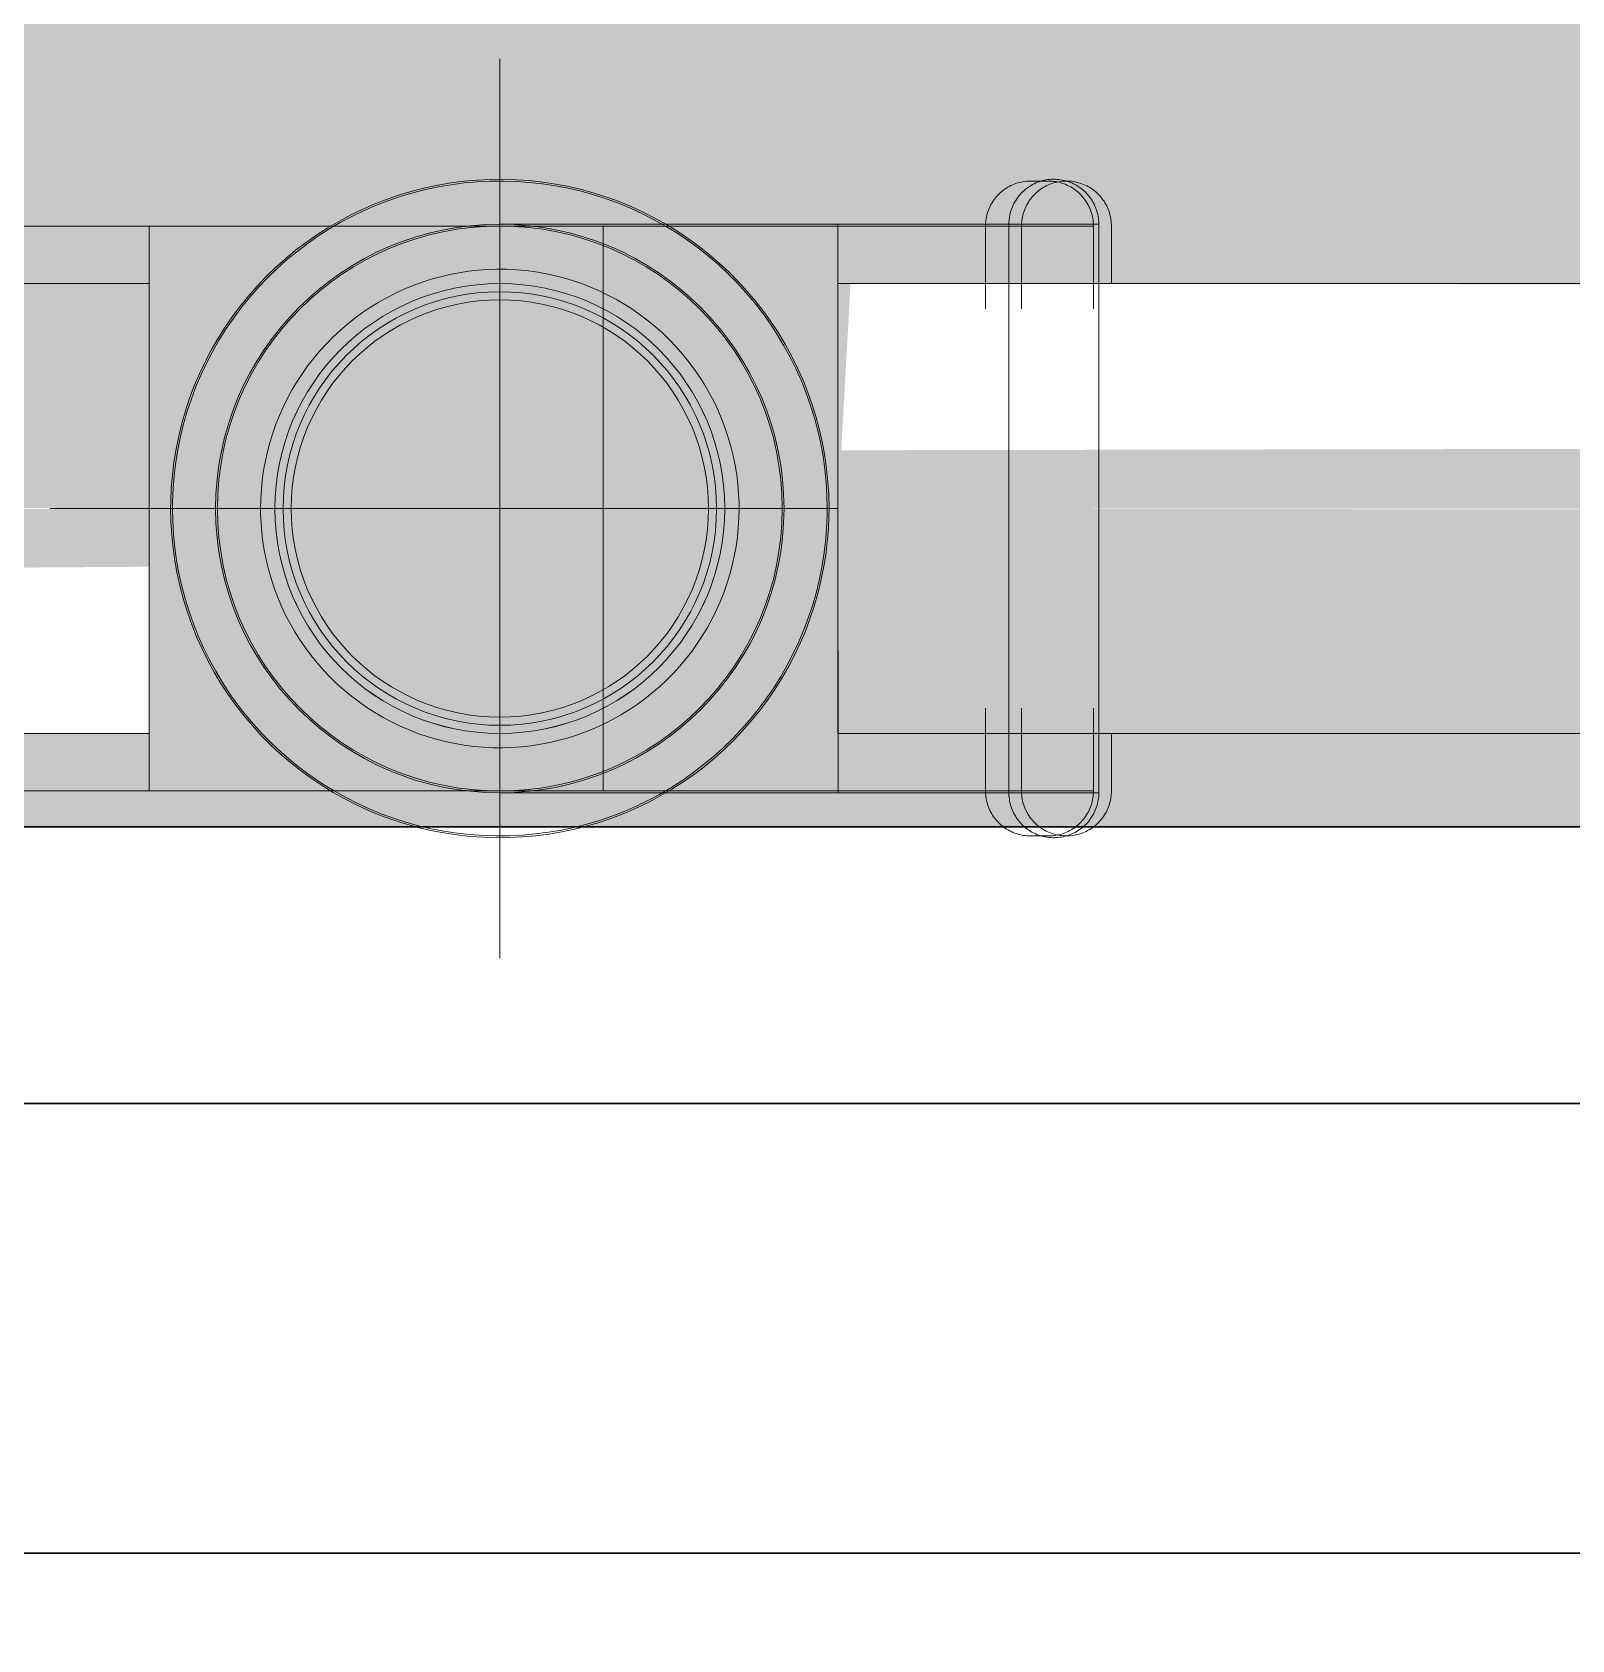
# Model space of a CAD drawing. Header units: metres. Extents: x 5 to 242, y -3 to 162.
# Drawn here: x 175.8553 to 175.9409, y 108.219 to 108.3084 of the extents above; entities that cross this region are included whole.
import ezdxf

# ---------------------------------------------------------------- set-up
doc = ezdxf.new("R2010")
doc.units = ezdxf.units.M
doc.layers.add('1053_ARQ_BASE_MATADOURO_2_dwg', color=7, linetype='Continuous', lineweight=5, true_color=0x767676)
for name, color, linetype, lineweight in [('A-PISO', 7, 'Continuous', 5), ('A-WALL', 7, 'Continuous', 9), ('P-PIPE', 7, 'Continuous', 5), ('P-PIPE-CNTR', 7, 'Continuous', 5)]:
    doc.layers.add(name, color=color, linetype=linetype, lineweight=lineweight)

# ---------------------------------------------------------------- blocks, each defined once
blk = doc.blocks.new('AÇO_Cotovelo 90 45 - AÇO_Cotovelo 90 45-V103-TÉRREO 1_20')
at = {"layer": 'P-PIPE'}
for p, q in [((149.515823, 107.462284), (149.501323, 107.462284)), ((149.501323, 107.446484), (149.501323, 107.462284)), ((149.501323, 107.446484), (149.501323, 107.462284)), ((149.515823, 107.462284), (149.515823, 107.446484)), ((149.482523, 107.446484), (149.470473, 107.446484)), ((149.501323, 107.430684), (149.501323, 107.446484)), ((149.501323, 107.430684), (149.501323, 107.446484)), ((149.515823, 107.446484), (149.515823, 107.430684)), ((149.501323, 107.430684), (149.515823, 107.430684))]:
    blk.add_line(p, q, dxfattribs=at)
at = {"layer": 'P-PIPE', "flags": 128}
for points in [[(149.500823, 107.446484), (149.500808, 107.447216), (149.500765, 107.447947), (149.500691, 107.448675), (149.500589, 107.4494), (149.500458, 107.45012), (149.500299, 107.450834), (149.50011, 107.451542), (149.499894, 107.452241), (149.49965, 107.452931), (149.499378, 107.453611), (149.49908, 107.454279), (149.498755, 107.454935), (149.498404, 107.455577), (149.498028, 107.456205), (149.497627, 107.456817), (149.497201, 107.457413), (149.496753, 107.457991), (149.496281, 107.458551), (149.495788, 107.459092), (149.495273, 107.459612), (149.494738, 107.460111), (149.494183, 107.460589), (149.49361, 107.461044), (149.493018, 107.461476), (149.492411, 107.461883), (149.491787, 107.462266), (149.491148, 107.462624), (149.490496, 107.462956), (149.489831, 107.463262), (149.489154, 107.463541), (149.488467, 107.463792), (149.48777, 107.464016), (149.487065, 107.464212), (149.486352, 107.464379), (149.485633, 107.464518), (149.48491, 107.464628), (149.484182, 107.464709), (149.483452, 107.464761), (149.482721, 107.464783), (149.481989, 107.464777), (149.481258, 107.464741), (149.480529, 107.464675), (149.479803, 107.464581), (149.479081, 107.464458), (149.478365, 107.464306), (149.477656, 107.464125), (149.476954, 107.463916), (149.476262, 107.46368), (149.475579, 107.463416), (149.474908, 107.463124), (149.474248, 107.462807), (149.473602, 107.462463), (149.47297, 107.462093), (149.472354, 107.461699), (149.471753, 107.46128), (149.47117, 107.460837), (149.470606, 107.460372), (149.47006, 107.459884), (149.469534, 107.459375), (149.469029, 107.458845), (149.468545, 107.458296), (149.468084, 107.457727), (149.467646, 107.457141), (149.467232, 107.456538), (149.466842, 107.455918), (149.466477, 107.455283), (149.466138, 107.454635), (149.465825, 107.453973), (149.465539, 107.453299), (149.46528, 107.452615), (149.465049, 107.45192), (149.464846, 107.451217), (149.46467, 107.450506), (149.464524, 107.449789), (149.464406, 107.449067), (149.464317, 107.44834), (149.464258, 107.447611), (149.464227, 107.446879), (149.464223, 107.446484)], [(149.510823, 107.462284), (149.510825, 107.462384), (149.510831, 107.462484), (149.510841, 107.462584), (149.510855, 107.462683), (149.510873, 107.462781), (149.510895, 107.462879), (149.51092, 107.462975), (149.51095, 107.463071), (149.510983, 107.463165), (149.51102, 107.463258), (149.511061, 107.463349), (149.511106, 107.463439), (149.511153, 107.463527), (149.511205, 107.463612), (149.51126, 107.463696), (149.511318, 107.463777), (149.511379, 107.463856), (149.511444, 107.463933), (149.511511, 107.464007), (149.511581, 107.464078), (149.511654, 107.464146), (149.51173, 107.464211), (149.511808, 107.464273), (149.511889, 107.464332), (149.511972, 107.464388), (149.512057, 107.46444), (149.512145, 107.464489), (149.512234, 107.464535), (149.512325, 107.464576), (149.512417, 107.464614), (149.512511, 107.464649), (149.512606, 107.464679), (149.512703, 107.464706), (149.5128, 107.464729), (149.512898, 107.464748), (149.512997, 107.464763), (149.513096, 107.464774), (149.513196, 107.464781), (149.513296, 107.464784), (149.513396, 107.464783), (149.513496, 107.464778), (149.513596, 107.464769), (149.513695, 107.464757), (149.513793, 107.46474), (149.513891, 107.464719), (149.513988, 107.464694), (149.514084, 107.464666), (149.514178, 107.464633), (149.514272, 107.464597), (149.514363, 107.464558), (149.514453, 107.464514), (149.514542, 107.464467), (149.514628, 107.464417), (149.514712, 107.464363), (149.514794, 107.464306), (149.514874, 107.464245), (149.514951, 107.464182), (149.515026, 107.464115), (149.515098, 107.464045), (149.515167, 107.463973), (149.515233, 107.463898), (149.515296, 107.46382), (149.515355, 107.46374), (149.515412, 107.463658), (149.515465, 107.463573), (149.515515, 107.463486), (149.515561, 107.463398), (149.515604, 107.463307), (149.515643, 107.463215), (149.515679, 107.463122), (149.51571, 107.463027), (149.515738, 107.462931), (149.515762, 107.462834), (149.515782, 107.462736), (149.515798, 107.462637), (149.51581, 107.462538), (149.515818, 107.462438), (149.515822, 107.462338), (149.515823, 107.462284)], [(149.501323, 107.462284), (149.500571, 107.462284), (149.499821, 107.462284), (149.499072, 107.462284), (149.498328, 107.462284), (149.497588, 107.462284), (149.496854, 107.462284), (149.496128, 107.462284), (149.495409, 107.462284), (149.4947, 107.462284), (149.494002, 107.462284), (149.493315, 107.462284), (149.492642, 107.462284), (149.491982, 107.462284), (149.491337, 107.462284), (149.490708, 107.462284), (149.490096, 107.462284), (149.489502, 107.462284), (149.488927, 107.462284), (149.488371, 107.462284), (149.487837, 107.462284), (149.487324, 107.462284), (149.486833, 107.462284), (149.486366, 107.462284), (149.485922, 107.462284), (149.485503, 107.462284), (149.48511, 107.462284), (149.484742, 107.462284), (149.484401, 107.462284), (149.484087, 107.462284), (149.483801, 107.462284), (149.483542, 107.462284), (149.483312, 107.462284), (149.483111, 107.462284), (149.482939, 107.462284), (149.482797, 107.462284), (149.482684, 107.462284), (149.4826, 107.462284), (149.482547, 107.462284)], [(149.510823, 107.462272), (149.510823, 107.462234), (149.510823, 107.462171), (149.510823, 107.462083), (149.510823, 107.461969), (149.510823, 107.461831), (149.510823, 107.461669), (149.510823, 107.461482), (149.510823, 107.461272), (149.510823, 107.461037), (149.510823, 107.460779), (149.510823, 107.460499), (149.510823, 107.460196), (149.510823, 107.459871), (149.510823, 107.459525), (149.510823, 107.459157), (149.510823, 107.45877), (149.510823, 107.458363), (149.510823, 107.457937), (149.510823, 107.457492), (149.510823, 107.45703), (149.510823, 107.456551), (149.510823, 107.456056), (149.510823, 107.455546), (149.510823, 107.455021), (149.510823, 107.454483), (149.510823, 107.453931), (149.510823, 107.453368), (149.510823, 107.452794), (149.510823, 107.45221), (149.510823, 107.451616), (149.510823, 107.451014), (149.510823, 107.450406), (149.510823, 107.44979), (149.510823, 107.44917), (149.510823, 107.448545), (149.510823, 107.447917), (149.510823, 107.447287), (149.510823, 107.446655), (149.510823, 107.446484)], [(149.510823, 107.458662), (149.510823, 107.459055), (149.510823, 107.459428), (149.510823, 107.45978), (149.510823, 107.46011), (149.510823, 107.460419), (149.510823, 107.460706), (149.510823, 107.46097), (149.510823, 107.461211), (149.510823, 107.461428), (149.510823, 107.461621), (149.510823, 107.46179), (149.510823, 107.461935), (149.510823, 107.462054), (149.510823, 107.462149), (149.510823, 107.462219), (149.510823, 107.462264)], [(149.515823, 107.462272), (149.515823, 107.462234), (149.515823, 107.462171), (149.515823, 107.462083), (149.515823, 107.461969), (149.515823, 107.461831), (149.515823, 107.461669), (149.515823, 107.461482), (149.515823, 107.461272), (149.515823, 107.461037), (149.515823, 107.460779), (149.515823, 107.460499), (149.515823, 107.460196), (149.515823, 107.459871), (149.515823, 107.459525), (149.515823, 107.459157), (149.515823, 107.45877)], [(149.515823, 107.446484), (149.515823, 107.447116), (149.515823, 107.447747), (149.515823, 107.448376), (149.515823, 107.449002), (149.515823, 107.449623), (149.515823, 107.45024), (149.515823, 107.450851), (149.515823, 107.451455), (149.515823, 107.45205), (149.515823, 107.452637), (149.515823, 107.453214), (149.515823, 107.45378), (149.515823, 107.454335), (149.515823, 107.454877), (149.515823, 107.455406), (149.515823, 107.45592), (149.515823, 107.456419), (149.515823, 107.456903), (149.515823, 107.457369), (149.515823, 107.457819), (149.515823, 107.45825), (149.515823, 107.458662), (149.515823, 107.459055), (149.515823, 107.459428), (149.515823, 107.45978), (149.515823, 107.46011), (149.515823, 107.460419), (149.515823, 107.460706), (149.515823, 107.46097), (149.515823, 107.461211), (149.515823, 107.461428), (149.515823, 107.461621), (149.515823, 107.46179), (149.515823, 107.461935), (149.515823, 107.462054), (149.515823, 107.462149), (149.515823, 107.462219), (149.515823, 107.462264)], [(149.469223, 107.446484), (149.469234, 107.447016), (149.469266, 107.447547), (149.469319, 107.448077), (149.469393, 107.448603), (149.469488, 107.449127), (149.469604, 107.449646), (149.469741, 107.45016), (149.469898, 107.450668), (149.470076, 107.45117), (149.470273, 107.451664), (149.47049, 107.452149), (149.470726, 107.452626), (149.470981, 107.453093), (149.471255, 107.453549), (149.471546, 107.453994), (149.471855, 107.454427), (149.472181, 107.454847), (149.472524, 107.455254), (149.472883, 107.455647), (149.473257, 107.456025), (149.473646, 107.456388), (149.474049, 107.456735), (149.474466, 107.457066), (149.474895, 107.45738), (149.475337, 107.457676), (149.47579, 107.457954), (149.476254, 107.458214), (149.476728, 107.458456), (149.477212, 107.458678), (149.477704, 107.45888), (149.478203, 107.459063), (149.47871, 107.459226), (149.479222, 107.459368), (149.47974, 107.45949), (149.480262, 107.459591), (149.480788, 107.459671), (149.481317, 107.45973), (149.481848, 107.459767), (149.482379, 107.459784), (149.482911, 107.459779), (149.483443, 107.459753), (149.483973, 107.459705), (149.4845, 107.459637), (149.485024, 107.459547), (149.485545, 107.459437), (149.48606, 107.459305), (149.48657, 107.459154), (149.487074, 107.458982), (149.48757, 107.45879), (149.488058, 107.458578), (149.488537, 107.458347), (149.489007, 107.458097), (149.489466, 107.457828), (149.489914, 107.457542), (149.49035, 107.457237), (149.490774, 107.456916), (149.491184, 107.456577), (149.491581, 107.456223), (149.491963, 107.455853), (149.49233, 107.455468), (149.492682, 107.455069), (149.493017, 107.454656), (149.493335, 107.454229), (149.493636, 107.453791), (149.49392, 107.453341), (149.494185, 107.452879), (149.494431, 107.452408), (149.494658, 107.451927), (149.494866, 107.451437), (149.495055, 107.45094), (149.495223, 107.450435), (149.495371, 107.449924), (149.495498, 107.449407), (149.495604, 107.448886), (149.49569, 107.448361), (149.495754, 107.447833), (149.495798, 107.447303), (149.49582, 107.446772), (149.495823, 107.446484)], [(149.464223, 107.446484), (149.464238, 107.445753), (149.464282, 107.445022), (149.464355, 107.444294), (149.464457, 107.443569), (149.464588, 107.442849), (149.464748, 107.442134), (149.464936, 107.441427), (149.465152, 107.440728), (149.465396, 107.440038), (149.465668, 107.439358), (149.465966, 107.43869), (149.466291, 107.438034), (149.466642, 107.437391), (149.467018, 107.436764), (149.467419, 107.436151), (149.467845, 107.435556), (149.468293, 107.434977), (149.468765, 107.434418), (149.469259, 107.433877), (149.469773, 107.433357), (149.470308, 107.432857), (149.470863, 107.43238), (149.471437, 107.431925), (149.472028, 107.431493), (149.472636, 107.431085), (149.473259, 107.430702), (149.473898, 107.430345), (149.47455, 107.430013), (149.475215, 107.429707), (149.475892, 107.429428), (149.476579, 107.429177), (149.477276, 107.428953), (149.477981, 107.428757), (149.478694, 107.428589), (149.479413, 107.428451), (149.480136, 107.428341), (149.480864, 107.42826), (149.481594, 107.428208), (149.482325, 107.428185), (149.483057, 107.428192), (149.483788, 107.428228), (149.484517, 107.428293), (149.485243, 107.428388), (149.485965, 107.428511), (149.486681, 107.428663), (149.48739, 107.428843), (149.488092, 107.429052), (149.488784, 107.429289), (149.489467, 107.429553), (149.490139, 107.429844), (149.490798, 107.430162), (149.491444, 107.430506), (149.492076, 107.430876), (149.492692, 107.43127), (149.493293, 107.431689), (149.493876, 107.432131), (149.494441, 107.432597), (149.494986, 107.433085), (149.495512, 107.433594), (149.496017, 107.434123), (149.496501, 107.434673), (149.496962, 107.435241), (149.4974, 107.435828), (149.497814, 107.436431), (149.498204, 107.437051), (149.498569, 107.437685), (149.498908, 107.438334), (149.499221, 107.438996), (149.499507, 107.439669), (149.499766, 107.440354), (149.499997, 107.441048), (149.5002, 107.441752), (149.500376, 107.442462), (149.500522, 107.443179), (149.50064, 107.443902), (149.500729, 107.444628), (149.500788, 107.445358), (149.500819, 107.446089), (149.500823, 107.446484)], [(149.495823, 107.446484), (149.495812, 107.445952), (149.49578, 107.445421), (149.495727, 107.444892), (149.495653, 107.444365), (149.495558, 107.443842), (149.495442, 107.443323), (149.495305, 107.442809), (149.495148, 107.442301), (149.49497, 107.441799), (149.494773, 107.441305), (149.494556, 107.440819), (149.49432, 107.440343), (149.494065, 107.439876), (149.493792, 107.43942), (149.4935, 107.438975), (149.493191, 107.438542), (149.492865, 107.438121), (149.492522, 107.437715), (149.492163, 107.437322), (149.491789, 107.436944), (149.4914, 107.436581), (149.490997, 107.436234), (149.49058, 107.435903), (149.490151, 107.435589), (149.489709, 107.435293), (149.489256, 107.435014), (149.488792, 107.434754), (149.488318, 107.434513), (149.487834, 107.434291), (149.487342, 107.434088), (149.486843, 107.433905), (149.486336, 107.433743), (149.485824, 107.4336), (149.485306, 107.433479), (149.484784, 107.433378), (149.484258, 107.433298), (149.483729, 107.433239), (149.483198, 107.433202), (149.482667, 107.433185), (149.482135, 107.43319), (149.481603, 107.433216), (149.481074, 107.433264), (149.480546, 107.433332), (149.480022, 107.433422), (149.479501, 107.433532), (149.478986, 107.433663), (149.478476, 107.433815), (149.477972, 107.433987), (149.477476, 107.434179), (149.476988, 107.434391), (149.476509, 107.434622), (149.47604, 107.434872), (149.47558, 107.43514), (149.475132, 107.435427), (149.474696, 107.435731), (149.474272, 107.436053), (149.473862, 107.436391), (149.473465, 107.436746), (149.473083, 107.437116), (149.472716, 107.437501), (149.472364, 107.4379), (149.472029, 107.438313), (149.471711, 107.438739), (149.47141, 107.439178), (149.471126, 107.439628), (149.470861, 107.440089), (149.470615, 107.440561), (149.470388, 107.441042), (149.47018, 107.441531), (149.469991, 107.442029), (149.469823, 107.442534), (149.469676, 107.443045), (149.469548, 107.443561), (149.469442, 107.444082), (149.469356, 107.444607), (149.469292, 107.445135), (149.469248, 107.445666), (149.469226, 107.446197), (149.469223, 107.446484)], [(149.510823, 107.446484), (149.510823, 107.445853), (149.510823, 107.445222), (149.510823, 107.444593), (149.510823, 107.443967), (149.510823, 107.443345), (149.510823, 107.442729), (149.510823, 107.442118), (149.510823, 107.441514), (149.510823, 107.440918), (149.510823, 107.440332), (149.510823, 107.439755), (149.510823, 107.439188), (149.510823, 107.438634), (149.510823, 107.438092), (149.510823, 107.437563), (149.510823, 107.437049), (149.510823, 107.436549), (149.510823, 107.436066), (149.510823, 107.435599), (149.510823, 107.43515), (149.510823, 107.434719), (149.510823, 107.434307), (149.510823, 107.433914), (149.510823, 107.433541), (149.510823, 107.433189), (149.510823, 107.432858), (149.510823, 107.432549), (149.510823, 107.432263), (149.510823, 107.431999), (149.510823, 107.431758), (149.510823, 107.431541), (149.510823, 107.431348), (149.510823, 107.431179), (149.510823, 107.431034), (149.510823, 107.430914), (149.510823, 107.430819), (149.510823, 107.430749), (149.510823, 107.430705)], [(149.515823, 107.430697), (149.515823, 107.430735), (149.515823, 107.430798), (149.515823, 107.430886), (149.515823, 107.430999), (149.515823, 107.431137), (149.515823, 107.4313), (149.515823, 107.431486), (149.515823, 107.431697), (149.515823, 107.431932), (149.515823, 107.432189), (149.515823, 107.43247), (149.515823, 107.432773), (149.515823, 107.433098), (149.515823, 107.433444), (149.515823, 107.433811), (149.515823, 107.434199), (149.515823, 107.434606), (149.515823, 107.435032), (149.515823, 107.435476), (149.515823, 107.435938), (149.515823, 107.436417), (149.515823, 107.436912), (149.515823, 107.437423), (149.515823, 107.437948), (149.515823, 107.438486), (149.515823, 107.439037), (149.515823, 107.439601), (149.515823, 107.440175), (149.515823, 107.440759), (149.515823, 107.441353), (149.515823, 107.441954), (149.515823, 107.442563), (149.515823, 107.443178), (149.515823, 107.443799), (149.515823, 107.444424), (149.515823, 107.445052), (149.515823, 107.445682), (149.515823, 107.446314), (149.515823, 107.446484)], [(149.510823, 107.430697), (149.510823, 107.430735), (149.510823, 107.430798), (149.510823, 107.430886), (149.510823, 107.430999), (149.510823, 107.431137), (149.510823, 107.4313), (149.510823, 107.431486), (149.510823, 107.431697), (149.510823, 107.431932), (149.510823, 107.432189), (149.510823, 107.43247), (149.510823, 107.432773), (149.510823, 107.433098), (149.510823, 107.433444), (149.510823, 107.433811), (149.510823, 107.434199)], [(149.515823, 107.434307), (149.515823, 107.433914), (149.515823, 107.433541), (149.515823, 107.433189), (149.515823, 107.432858), (149.515823, 107.432549), (149.515823, 107.432263), (149.515823, 107.431999), (149.515823, 107.431758), (149.515823, 107.431541), (149.515823, 107.431348), (149.515823, 107.431179), (149.515823, 107.431034), (149.515823, 107.430914), (149.515823, 107.430819), (149.515823, 107.430749), (149.515823, 107.430705)], [(149.482538, 107.430684), (149.482583, 107.430684), (149.482658, 107.430684), (149.482763, 107.430684), (149.482898, 107.430684), (149.483062, 107.430684), (149.483255, 107.430684), (149.483477, 107.430684), (149.483728, 107.430684), (149.484007, 107.430684), (149.484314, 107.430684), (149.484648, 107.430684), (149.485008, 107.430684), (149.485395, 107.430684), (149.485807, 107.430684), (149.486244, 107.430684), (149.486705, 107.430684), (149.487189, 107.430684), (149.487696, 107.430684), (149.488225, 107.430684), (149.488775, 107.430684), (149.489345, 107.430684), (149.489934, 107.430684), (149.490541, 107.430684), (149.491165, 107.430684), (149.491806, 107.430684), (149.492462, 107.430684), (149.493132, 107.430684), (149.493815, 107.430684), (149.494511, 107.430684), (149.495217, 107.430684), (149.495933, 107.430684), (149.496657, 107.430684), (149.497389, 107.430684), (149.498128, 107.430684), (149.498871, 107.430684), (149.499618, 107.430684), (149.500368, 107.430684), (149.50112, 107.430684), (149.501323, 107.430684)], [(149.515823, 107.430684), (149.515821, 107.430584), (149.515815, 107.430485), (149.515805, 107.430385), (149.515791, 107.430286), (149.515773, 107.430188), (149.515751, 107.43009), (149.515726, 107.429993), (149.515696, 107.429898), (149.515663, 107.429804), (149.515626, 107.429711), (149.515585, 107.42962), (149.515541, 107.42953), (149.515493, 107.429442), (149.515441, 107.429356), (149.515386, 107.429273), (149.515328, 107.429191), (149.515267, 107.429112), (149.515203, 107.429036), (149.515135, 107.428962), (149.515065, 107.428891), (149.514992, 107.428823), (149.514916, 107.428758), (149.514838, 107.428695), (149.514757, 107.428636), (149.514674, 107.428581), (149.514589, 107.428528), (149.514501, 107.428479), (149.514412, 107.428434), (149.514321, 107.428392), (149.514229, 107.428354), (149.514135, 107.42832), (149.51404, 107.428289), (149.513943, 107.428263), (149.513846, 107.42824), (149.513748, 107.428221), (149.513649, 107.428206), (149.51355, 107.428195), (149.51345, 107.428188), (149.51335, 107.428184), (149.51325, 107.428185), (149.51315, 107.42819), (149.513051, 107.428199), (149.512951, 107.428212), (149.512853, 107.428229), (149.512755, 107.42825), (149.512658, 107.428274), (149.512562, 107.428303), (149.512468, 107.428335), (149.512374, 107.428371), (149.512283, 107.428411), (149.512193, 107.428455), (149.512104, 107.428502), (149.512018, 107.428552), (149.511934, 107.428606), (149.511852, 107.428663), (149.511772, 107.428724), (149.511695, 107.428787), (149.51162, 107.428854), (149.511549, 107.428923), (149.51148, 107.428996), (149.511413, 107.429071), (149.51135, 107.429148), (149.511291, 107.429229), (149.511234, 107.429311), (149.511181, 107.429396), (149.511131, 107.429482), (149.511085, 107.429571), (149.511042, 107.429661), (149.511003, 107.429753), (149.510967, 107.429847), (149.510936, 107.429942), (149.510908, 107.430038), (149.510884, 107.430135), (149.510864, 107.430233), (149.510848, 107.430332), (149.510836, 107.430431), (149.510828, 107.43053), (149.510824, 107.43063), (149.510823, 107.430684)]]:
    blk.add_lwpolyline(points, dxfattribs=at)
at = {"layer": 'P-PIPE'}
for radius, start, end in [(0.0158, 0, 180), (0.0158, 0, 180), (0.0158, 0, 180), (0.01205, 0, 180), (0.01205, 0, 180), (0.0158, 180, 0), (0.0158, 180, 0), (0.0158, 180, 0), (0.01205, 180, 0), (0.01205, 180, 0)]:
    blk.add_arc((149.482523, 107.446484), radius, start, end, dxfattribs=at)
blk = doc.blocks.new('1053_ARQ_BASE_MATADOURO_2_dwg-3637054-TÉRREO 1_20')
at = {"layer": 'A-PISO', "color": 253, "lineweight": 30, "true_color": 0xaaaaaa}
for p, q in [((149.745176, 75.062781), (149.345176, 75.062781)), ((149.745176, 75.037781), (149.345176, 75.037781))]:
    blk.add_line(p, q, dxfattribs=at)
at = {"layer": 'A-PISO', "color": 253, "true_color": 0xaaaaaa, "flags": 128}
blk.add_lwpolyline([(143.43195, 75.07815), (159.539408, 75.07815), (159.539408, 74.27815)], dxfattribs=at)
at = {"layer": 'A-PISO', "color": 253, "lineweight": 30, "true_color": 0xaaaaaa, "flags": 128}
blk.add_lwpolyline([(149.295176, 75.07815), (149.795176, 75.07815), (149.795176, 74.27815), (149.295176, 74.27815), (149.295176, 75.07815), (149.295176, 74.27815)], dxfattribs=at)

msp = doc.modelspace()

# ---------------------------------------------------------------- hatches: boundary and pattern name
at = {"layer": 'A-WALL', "true_color": 0xffd4aa, "transparency": 33554483}
h = msp.add_hatch(color=41, dxfattribs=at)
h.paths.add_polyline_path([(166.282904, 108.264184), (168.114288, 108.275634), (168.114288, 108.294384), (169.354531, 108.294384), (169.354531, 108.514184), (166.282904, 108.514184)])
h.paths.add_polyline_path([(176.521036, 108.264184), (185.938173, 108.275634), (185.938173, 108.514184), (169.830716, 108.514184), (169.830716, 108.294384), (170.648288, 108.28512), (170.648288, 108.269384), (175.900088, 108.264184)])
h.paths.add_polyline_path([(185.902282, 108.26508), (185.888456, 108.288129), (185.908727, 108.290711), (185.902236, 108.269384)])
h.paths.add_polyline_path([(185.70577, 108.269384), (175.900088, 108.281883), (175.900788, 108.294384), (185.878754, 108.285119), (185.878754, 108.269384)])
h.paths.add_polyline_path([(175.861788, 108.269382), (173.314288, 108.278649), (173.314288, 108.294384), (175.861788, 108.28512), (175.861788, 108.26981)])
h.paths.add_polyline_path([(166.941149, 108.269384), (166.760704, 108.278649), (166.760704, 108.294384), (168.048288, 108.28512), (168.048288, 108.269384), (167.579808, 108.269384)])
h.paths.add_polyline_path([(171.411763, 108.269384), (170.714288, 108.278649), (170.714288, 108.294384), (173.248288, 108.28512), (173.248288, 108.269384), (172.050422, 108.269384)])
at = {"layer": 'P-PIPE', "true_color": 0xc0c0c0}
for points in [[(175.861788, 108.281884), (175.861788, 108.294384), (173.314288, 108.28512), (173.314288, 108.281884), (175.243717, 108.281884)], [(177.798354, 108.281883), (180.893254, 108.292709), (180.893254, 108.294384), (175.900088, 108.285119), (175.900088, 108.281883), (177.159695, 108.281883)], [(174.605058, 108.269384), (175.861788, 108.278649), (175.861788, 108.281884), (173.314288, 108.271059), (173.314288, 108.269384), (173.966399, 108.269384)], [(178.437013, 108.269383), (180.893254, 108.278648), (180.893254, 108.281883), (175.900088, 108.271059), (175.900088, 108.269384), (177.798354, 108.269384)]]:
    msp.add_hatch(color=9, dxfattribs=at).paths.add_polyline_path(points)

# ---------------------------------------------------------------- linework, layer by layer
at = {"layer": 'A-WALL', "color": 253, "true_color": 0xaaaaaa}
msp.add_line((169.830716, 108.264184), (185.938173, 108.264184), dxfattribs=at)
at = {"layer": 'P-PIPE'}
for p, q in [((175.911788, 108.300084), (175.910788, 108.300084)), ((175.914288, 108.297584), (175.848288, 108.297584)), ((175.88703, 108.297584), (175.852288, 108.297584)), ((175.881288, 108.297584), (175.861788, 108.297584)), ((175.861788, 108.297584), (175.861788, 108.281884)), ((175.900788, 108.297584), (175.881288, 108.297584)), ((175.88703, 108.281884), (175.88703, 108.297584)), ((175.910288, 108.297584), (175.900788, 108.297584)), ((175.908288, 108.292986), (175.908288, 108.297584)), ((175.910288, 108.297584), (175.910288, 108.292986)), ((175.914288, 108.295481), (175.914288, 108.297584)), ((175.914288, 108.292986), (175.914288, 108.297584)), ((175.861788, 108.294384), (173.314288, 108.294384)), ((175.861788, 108.269384), (175.861788, 108.294384)), ((180.893254, 108.294384), (175.900088, 108.294383)), ((175.900088, 108.294383), (175.900088, 108.269383)), ((175.88703, 108.293484), (175.88703, 108.281884)), ((175.861788, 108.281884), (175.861788, 108.266184)), ((175.88703, 108.281884), (175.88703, 108.270284)), ((175.88703, 108.266184), (175.88703, 108.281884)), ((175.908288, 108.266184), (175.908288, 108.270783)), ((175.910288, 108.270783), (175.910288, 108.266184)), ((175.914288, 108.266184), (175.914288, 108.270783)), ((173.314288, 108.269384), (175.861788, 108.269384)), ((175.900088, 108.269383), (180.893254, 108.269384)), ((175.914288, 108.266184), (175.914288, 108.268288)), ((175.848288, 108.266184), (175.914288, 108.266184)), ((175.852288, 108.266184), (175.88703, 108.266184)), ((175.861788, 108.266184), (175.881288, 108.266184)), ((175.881288, 108.266184), (175.900788, 108.266184)), ((175.900788, 108.266184), (175.910288, 108.266184)), ((175.910788, 108.263684), (175.911788, 108.263684))]:
    msp.add_line(p, q, dxfattribs=at)
at = {"layer": 'P-PIPE', "flags": 128}
for points in [[(175.899488, 108.281884), (175.899474, 108.282612), (175.89943, 108.283339), (175.899357, 108.284063), (175.899256, 108.284784), (175.899125, 108.2855), (175.898966, 108.286211), (175.898779, 108.286914), (175.898564, 108.287609), (175.898321, 108.288296), (175.898051, 108.288972), (175.897755, 108.289636), (175.897431, 108.290289), (175.897082, 108.290928), (175.896708, 108.291552), (175.896309, 108.292161), (175.895886, 108.292753), (175.89544, 108.293328), (175.894971, 108.293885), (175.89448, 108.294423), (175.893968, 108.29494), (175.893436, 108.295437), (175.892884, 108.295912), (175.892314, 108.296364), (175.891726, 108.296794), (175.891122, 108.297199), (175.890501, 108.29758), (175.889866, 108.297936), (175.889217, 108.298266), (175.888556, 108.29857), (175.887883, 108.298847), (175.887199, 108.299098), (175.886506, 108.29932), (175.885805, 108.299515), (175.885096, 108.299681), (175.884381, 108.29982), (175.883662, 108.299929), (175.882938, 108.300009), (175.882212, 108.300061), (175.881485, 108.300083), (175.880757, 108.300077), (175.88003, 108.300041), (175.879305, 108.299976), (175.878583, 108.299882), (175.877865, 108.29976), (175.877153, 108.299608), (175.876448, 108.299429), (175.87575, 108.299221), (175.875061, 108.298986), (175.874382, 108.298723), (175.873714, 108.298434), (175.873058, 108.298117), (175.872416, 108.297775), (175.871788, 108.297408), (175.871174, 108.297016), (175.870577, 108.296599), (175.869997, 108.296159), (175.869436, 108.295696), (175.868893, 108.295211), (175.86837, 108.294705), (175.867868, 108.294178), (175.867387, 108.293631), (175.866928, 108.293066), (175.866492, 108.292483), (175.86608, 108.291883), (175.865693, 108.291266), (175.86533, 108.290635), (175.864993, 108.28999), (175.864682, 108.289332), (175.864397, 108.288662), (175.86414, 108.287981), (175.86391, 108.28729), (175.863707, 108.286591), (175.863533, 108.285884), (175.863387, 108.285171), (175.86327, 108.284453), (175.863182, 108.28373), (175.863123, 108.283005), (175.863092, 108.282277), (175.863088, 108.281884)], [(175.899488, 108.281884), (175.899474, 108.282612), (175.89943, 108.283339), (175.899357, 108.284063), (175.899256, 108.284784), (175.899125, 108.2855), (175.898966, 108.286211), (175.898779, 108.286914), (175.898564, 108.287609), (175.898321, 108.288296), (175.898051, 108.288972), (175.897755, 108.289636), (175.897431, 108.290289), (175.897082, 108.290928), (175.896708, 108.291552), (175.896309, 108.292161), (175.895886, 108.292753), (175.89544, 108.293328), (175.894971, 108.293885), (175.89448, 108.294423), (175.893968, 108.29494), (175.893436, 108.295437), (175.892884, 108.295912), (175.892314, 108.296364), (175.891726, 108.296794), (175.891122, 108.297199), (175.890501, 108.29758), (175.889866, 108.297936), (175.889217, 108.298266), (175.888556, 108.29857), (175.887883, 108.298847), (175.887199, 108.299098), (175.886506, 108.29932), (175.885805, 108.299515), (175.885096, 108.299681), (175.884381, 108.29982), (175.883662, 108.299929), (175.882938, 108.300009), (175.882212, 108.300061), (175.881485, 108.300083), (175.880757, 108.300077), (175.88003, 108.300041), (175.879305, 108.299976), (175.878583, 108.299882), (175.877865, 108.29976), (175.877153, 108.299608), (175.876448, 108.299429), (175.87575, 108.299221), (175.875061, 108.298986), (175.874382, 108.298723), (175.873714, 108.298434), (175.873058, 108.298117), (175.872416, 108.297775), (175.871788, 108.297408), (175.871174, 108.297016), (175.870577, 108.296599), (175.869997, 108.296159), (175.869436, 108.295696), (175.868893, 108.295211), (175.86837, 108.294705), (175.867868, 108.294178), (175.867387, 108.293631), (175.866928, 108.293066), (175.866492, 108.292483), (175.86608, 108.291883), (175.865693, 108.291266), (175.86533, 108.290635), (175.864993, 108.28999), (175.864682, 108.289332), (175.864397, 108.288662), (175.86414, 108.287981), (175.86391, 108.28729), (175.863707, 108.286591), (175.863533, 108.285884), (175.863387, 108.285171), (175.86327, 108.284453), (175.863182, 108.28373), (175.863123, 108.283005), (175.863092, 108.282277), (175.863088, 108.281884)], [(175.899488, 108.281884), (175.899474, 108.282612), (175.89943, 108.283339), (175.899357, 108.284063), (175.899256, 108.284784), (175.899125, 108.2855), (175.898966, 108.286211), (175.898779, 108.286914), (175.898564, 108.287609), (175.898321, 108.288296), (175.898051, 108.288972), (175.897755, 108.289636), (175.897431, 108.290289), (175.897082, 108.290928), (175.896708, 108.291552), (175.896309, 108.292161), (175.895886, 108.292753), (175.89544, 108.293328), (175.894971, 108.293885), (175.89448, 108.294423), (175.893968, 108.29494), (175.893436, 108.295437), (175.892884, 108.295912), (175.892314, 108.296364), (175.891726, 108.296794), (175.891122, 108.297199), (175.890501, 108.29758), (175.889866, 108.297936), (175.889217, 108.298266), (175.888556, 108.29857), (175.887883, 108.298847), (175.887199, 108.299098), (175.886506, 108.29932), (175.885805, 108.299515), (175.885096, 108.299681), (175.884381, 108.29982), (175.883662, 108.299929), (175.882938, 108.300009), (175.882212, 108.300061), (175.881485, 108.300083), (175.880757, 108.300077), (175.88003, 108.300041), (175.879305, 108.299976), (175.878583, 108.299882), (175.877865, 108.29976), (175.877153, 108.299608), (175.876448, 108.299429), (175.87575, 108.299221), (175.875061, 108.298986), (175.874382, 108.298723), (175.873714, 108.298434), (175.873058, 108.298117), (175.872416, 108.297775), (175.871788, 108.297408), (175.871174, 108.297016), (175.870577, 108.296599), (175.869997, 108.296159), (175.869436, 108.295696), (175.868893, 108.295211), (175.86837, 108.294705), (175.867868, 108.294178), (175.867387, 108.293631), (175.866928, 108.293066), (175.866492, 108.292483), (175.86608, 108.291883), (175.865693, 108.291266), (175.86533, 108.290635), (175.864993, 108.28999), (175.864682, 108.289332), (175.864397, 108.288662), (175.86414, 108.287981), (175.86391, 108.28729), (175.863707, 108.286591), (175.863533, 108.285884), (175.863387, 108.285171), (175.86327, 108.284453), (175.863182, 108.28373), (175.863123, 108.283005), (175.863092, 108.282277), (175.863088, 108.281884)], [(175.908288, 108.297584), (175.90829, 108.297684), (175.908296, 108.297784), (175.908306, 108.297884), (175.90832, 108.297983), (175.908338, 108.298081), (175.90836, 108.298179), (175.908385, 108.298275), (175.908415, 108.298371), (175.908448, 108.298465), (175.908485, 108.298558), (175.908526, 108.298649), (175.908571, 108.298739), (175.908619, 108.298827), (175.90867, 108.298912), (175.908725, 108.298996), (175.908783, 108.299077), (175.908844, 108.299156), (175.908909, 108.299233), (175.908976, 108.299307), (175.909046, 108.299378), (175.909119, 108.299446), (175.909195, 108.299511), (175.909274, 108.299573), (175.909354, 108.299632), (175.909437, 108.299688), (175.909523, 108.29974), (175.90961, 108.299789), (175.909699, 108.299835), (175.90979, 108.299876), (175.909882, 108.299914), (175.909976, 108.299949), (175.910071, 108.299979), (175.910168, 108.300006), (175.910265, 108.300029), (175.910363, 108.300048), (175.910462, 108.300063), (175.910561, 108.300074), (175.910661, 108.300081), (175.910761, 108.300084), (175.910788, 108.300084)], [(175.910288, 108.297584), (175.91029, 108.297684), (175.910296, 108.297784), (175.910306, 108.297884), (175.91032, 108.297983), (175.910338, 108.298081), (175.91036, 108.298179), (175.910385, 108.298275), (175.910415, 108.298371), (175.910448, 108.298465), (175.910485, 108.298558), (175.910526, 108.298649), (175.910571, 108.298739), (175.910619, 108.298827), (175.91067, 108.298912), (175.910725, 108.298996), (175.910783, 108.299077), (175.910844, 108.299156), (175.910909, 108.299233), (175.910976, 108.299307), (175.911046, 108.299378), (175.911119, 108.299446), (175.911195, 108.299511), (175.911274, 108.299573), (175.911354, 108.299632), (175.911437, 108.299688), (175.911523, 108.29974), (175.91161, 108.299789), (175.911699, 108.299835), (175.91179, 108.299876), (175.911882, 108.299914), (175.911976, 108.299949), (175.912071, 108.299979), (175.912168, 108.300006), (175.912265, 108.300029), (175.912363, 108.300048), (175.912462, 108.300063), (175.912561, 108.300074), (175.912661, 108.300081), (175.912761, 108.300084), (175.912861, 108.300083), (175.912961, 108.300078), (175.913061, 108.300069), (175.91316, 108.300057), (175.913258, 108.30004), (175.913356, 108.300019), (175.913453, 108.299994), (175.913549, 108.299966), (175.913643, 108.299933), (175.913737, 108.299897), (175.913828, 108.299858), (175.913919, 108.299814), (175.914007, 108.299767), (175.914093, 108.299717), (175.914177, 108.299663), (175.914259, 108.299606), (175.914339, 108.299545), (175.914416, 108.299482), (175.914491, 108.299415), (175.914563, 108.299345), (175.914632, 108.299273), (175.914698, 108.299198), (175.914761, 108.29912), (175.91482, 108.29904), (175.914877, 108.298958), (175.91493, 108.298873), (175.91498, 108.298786), (175.915026, 108.298698), (175.915069, 108.298607), (175.915108, 108.298515), (175.915144, 108.298422), (175.915175, 108.298327), (175.915203, 108.298231), (175.915227, 108.298134), (175.915247, 108.298036), (175.915263, 108.297937), (175.915275, 108.297838), (175.915283, 108.297738), (175.915287, 108.297638), (175.915288, 108.297584)], [(175.911788, 108.300084), (175.911888, 108.300082), (175.911988, 108.300076), (175.912087, 108.300066), (175.912186, 108.300052), (175.912285, 108.300035), (175.912382, 108.300013), (175.912479, 108.299987), (175.912574, 108.299957), (175.912669, 108.299924), (175.912762, 108.299887), (175.912853, 108.299846), (175.912943, 108.299802), (175.91303, 108.299754), (175.913116, 108.299702), (175.9132, 108.299648), (175.913281, 108.29959), (175.91336, 108.299528), (175.913437, 108.299464), (175.91351, 108.299396), (175.913581, 108.299326), (175.91365, 108.299253), (175.913715, 108.299177), (175.913777, 108.299099), (175.913836, 108.299018), (175.913892, 108.298935), (175.913944, 108.29885), (175.913993, 108.298763), (175.914038, 108.298674), (175.91408, 108.298583), (175.914118, 108.29849), (175.914153, 108.298396), (175.914183, 108.298301), (175.91421, 108.298205), (175.914233, 108.298107), (175.914252, 108.298009), (175.914267, 108.29791), (175.914278, 108.297811), (175.914285, 108.297711), (175.914288, 108.297611), (175.914288, 108.297584)], [(175.908288, 108.297572), (175.908288, 108.297534), (175.908288, 108.297471), (175.908288, 108.297384), (175.908288, 108.297271), (175.908288, 108.297134), (175.908288, 108.296973), (175.908288, 108.296787), (175.908288, 108.296578), (175.908288, 108.296345), (175.908288, 108.296089), (175.908288, 108.29581), (175.908288, 108.295509), (175.908288, 108.295186), (175.908288, 108.294842), (175.908288, 108.294477)], [(175.908288, 108.294375), (175.908288, 108.294746), (175.908288, 108.295095), (175.908288, 108.295424), (175.908288, 108.295731), (175.908288, 108.296016), (175.908288, 108.296278), (175.908288, 108.296517), (175.908288, 108.296733), (175.908288, 108.296925), (175.908288, 108.297093), (175.908288, 108.297237), (175.908288, 108.297356), (175.908288, 108.29745), (175.908288, 108.29752), (175.908288, 108.297564)], [(175.910288, 108.297572), (175.910288, 108.297534), (175.910288, 108.297471), (175.910288, 108.297384), (175.910288, 108.297271), (175.910288, 108.297134), (175.910288, 108.296973), (175.910288, 108.296787), (175.910288, 108.296578), (175.910288, 108.296345), (175.910288, 108.296089), (175.910288, 108.29581), (175.910288, 108.295509), (175.910288, 108.295186), (175.910288, 108.294842), (175.910288, 108.294477)], [(175.910288, 108.294375), (175.910288, 108.294746), (175.910288, 108.295095), (175.910288, 108.295424), (175.910288, 108.295731), (175.910288, 108.296016), (175.910288, 108.296278), (175.910288, 108.296517), (175.910288, 108.296733), (175.910288, 108.296925), (175.910288, 108.297093), (175.910288, 108.297237), (175.910288, 108.297356), (175.910288, 108.29745), (175.910288, 108.29752), (175.910288, 108.297564)], [(175.914288, 108.297572), (175.914288, 108.297534), (175.914288, 108.297471), (175.914288, 108.297384), (175.914288, 108.297271), (175.914288, 108.297134), (175.914288, 108.296973), (175.914288, 108.296787), (175.914288, 108.296578), (175.914288, 108.296345), (175.914288, 108.296089), (175.914288, 108.29581), (175.914288, 108.295509), (175.914288, 108.295186), (175.914288, 108.294842), (175.914288, 108.294477)], [(175.914288, 108.294375), (175.914288, 108.294746), (175.914288, 108.295095), (175.914288, 108.295424), (175.914288, 108.295731), (175.914288, 108.296016), (175.914288, 108.296278), (175.914288, 108.296517), (175.914288, 108.296733), (175.914288, 108.296925), (175.914288, 108.297093), (175.914288, 108.297237), (175.914288, 108.297356), (175.914288, 108.29745), (175.914288, 108.29752), (175.914288, 108.297564)], [(175.915288, 108.297572), (175.915288, 108.297534), (175.915288, 108.297471), (175.915288, 108.297384), (175.915288, 108.297271), (175.915288, 108.297134), (175.915288, 108.296973), (175.915288, 108.296787), (175.915288, 108.296578), (175.915288, 108.296345), (175.915288, 108.296089), (175.915288, 108.29581), (175.915288, 108.295509), (175.915288, 108.295186), (175.915288, 108.294842), (175.915288, 108.294477)], [(175.915288, 108.294375), (175.915288, 108.294746), (175.915288, 108.295095), (175.915288, 108.295424), (175.915288, 108.295731), (175.915288, 108.296016), (175.915288, 108.296278), (175.915288, 108.296517), (175.915288, 108.296733), (175.915288, 108.296925), (175.915288, 108.297093), (175.915288, 108.297237), (175.915288, 108.297356), (175.915288, 108.29745), (175.915288, 108.29752), (175.915288, 108.297564)], [(175.863088, 108.281884), (175.863103, 108.281157), (175.863146, 108.28043), (175.863219, 108.279706), (175.863321, 108.278985), (175.863451, 108.278269), (175.86361, 108.277558), (175.863797, 108.276855), (175.864012, 108.276159), (175.864255, 108.275473), (175.864525, 108.274797), (175.864822, 108.274132), (175.865145, 108.27348), (175.865494, 108.272841), (175.865868, 108.272217), (175.866267, 108.271608), (175.86669, 108.271015), (175.867136, 108.27044), (175.867605, 108.269884), (175.868096, 108.269346), (175.868608, 108.268828), (175.86914, 108.268332), (175.869692, 108.267857), (175.870262, 108.267404), (175.87085, 108.266975), (175.871455, 108.26657), (175.872075, 108.266189), (175.87271, 108.265833), (175.873359, 108.265503), (175.87402, 108.265199), (175.874693, 108.264921), (175.875377, 108.264671), (175.87607, 108.264448), (175.876771, 108.264254), (175.87748, 108.264087), (175.878195, 108.263949), (175.878914, 108.26384), (175.879638, 108.263759), (175.880364, 108.263708), (175.881092, 108.263685), (175.88182, 108.263692), (175.882547, 108.263728), (175.883272, 108.263793), (175.883994, 108.263887), (175.884711, 108.264009), (175.885423, 108.26416), (175.886129, 108.26434), (175.886826, 108.264547), (175.887515, 108.264783), (175.888194, 108.265045), (175.888862, 108.265335), (175.889518, 108.265651), (175.89016, 108.265993), (175.890789, 108.266361), (175.891402, 108.266753), (175.891999, 108.26717), (175.892579, 108.26761), (175.89314, 108.268073), (175.893683, 108.268558), (175.894206, 108.269064), (175.894709, 108.269591), (175.89519, 108.270137), (175.895648, 108.270703), (175.896084, 108.271286), (175.896496, 108.271886), (175.896883, 108.272502), (175.897246, 108.273133), (175.897583, 108.273779), (175.897894, 108.274437), (175.898179, 108.275107), (175.898437, 108.275788), (175.898667, 108.276478), (175.898869, 108.277177), (175.899043, 108.277884), (175.899189, 108.278597), (175.899306, 108.279316), (175.899394, 108.280039), (175.899454, 108.280764), (175.899484, 108.281491), (175.899488, 108.281884)], [(175.863088, 108.281884), (175.863103, 108.281157), (175.863146, 108.28043), (175.863219, 108.279706), (175.863321, 108.278985), (175.863451, 108.278269), (175.86361, 108.277558), (175.863797, 108.276855), (175.864012, 108.276159), (175.864255, 108.275473), (175.864525, 108.274797), (175.864822, 108.274132), (175.865145, 108.27348), (175.865494, 108.272841), (175.865868, 108.272217), (175.866267, 108.271608), (175.86669, 108.271015), (175.867136, 108.27044), (175.867605, 108.269884), (175.868096, 108.269346), (175.868608, 108.268828), (175.86914, 108.268332), (175.869692, 108.267857), (175.870262, 108.267404), (175.87085, 108.266975), (175.871455, 108.26657), (175.872075, 108.266189), (175.87271, 108.265833), (175.873359, 108.265503), (175.87402, 108.265199), (175.874693, 108.264921), (175.875377, 108.264671), (175.87607, 108.264448), (175.876771, 108.264254), (175.87748, 108.264087), (175.878195, 108.263949), (175.878914, 108.26384), (175.879638, 108.263759), (175.880364, 108.263708), (175.881092, 108.263685), (175.88182, 108.263692), (175.882547, 108.263728), (175.883272, 108.263793), (175.883994, 108.263887), (175.884711, 108.264009), (175.885423, 108.26416), (175.886129, 108.26434), (175.886826, 108.264547), (175.887515, 108.264783), (175.888194, 108.265045), (175.888862, 108.265335), (175.889518, 108.265651), (175.89016, 108.265993), (175.890789, 108.266361), (175.891402, 108.266753), (175.891999, 108.26717), (175.892579, 108.26761), (175.89314, 108.268073), (175.893683, 108.268558), (175.894206, 108.269064), (175.894709, 108.269591), (175.89519, 108.270137), (175.895648, 108.270703), (175.896084, 108.271286), (175.896496, 108.271886), (175.896883, 108.272502), (175.897246, 108.273133), (175.897583, 108.273779), (175.897894, 108.274437), (175.898179, 108.275107), (175.898437, 108.275788), (175.898667, 108.276478), (175.898869, 108.277177), (175.899043, 108.277884), (175.899189, 108.278597), (175.899306, 108.279316), (175.899394, 108.280039), (175.899454, 108.280764), (175.899484, 108.281491), (175.899488, 108.281884)], [(175.863088, 108.281884), (175.863103, 108.281157), (175.863146, 108.28043), (175.863219, 108.279706), (175.863321, 108.278985), (175.863451, 108.278269), (175.86361, 108.277558), (175.863797, 108.276855), (175.864012, 108.276159), (175.864255, 108.275473), (175.864525, 108.274797), (175.864822, 108.274132), (175.865145, 108.27348), (175.865494, 108.272841), (175.865868, 108.272217), (175.866267, 108.271608), (175.86669, 108.271015), (175.867136, 108.27044), (175.867605, 108.269884), (175.868096, 108.269346), (175.868608, 108.268828), (175.86914, 108.268332), (175.869692, 108.267857), (175.870262, 108.267404), (175.87085, 108.266975), (175.871455, 108.26657), (175.872075, 108.266189), (175.87271, 108.265833), (175.873359, 108.265503), (175.87402, 108.265199), (175.874693, 108.264921), (175.875377, 108.264671), (175.87607, 108.264448), (175.876771, 108.264254), (175.87748, 108.264087), (175.878195, 108.263949), (175.878914, 108.26384), (175.879638, 108.263759), (175.880364, 108.263708), (175.881092, 108.263685), (175.88182, 108.263692), (175.882547, 108.263728), (175.883272, 108.263793), (175.883994, 108.263887), (175.884711, 108.264009), (175.885423, 108.26416), (175.886129, 108.26434), (175.886826, 108.264547), (175.887515, 108.264783), (175.888194, 108.265045), (175.888862, 108.265335), (175.889518, 108.265651), (175.89016, 108.265993), (175.890789, 108.266361), (175.891402, 108.266753), (175.891999, 108.26717), (175.892579, 108.26761), (175.89314, 108.268073), (175.893683, 108.268558), (175.894206, 108.269064), (175.894709, 108.269591), (175.89519, 108.270137), (175.895648, 108.270703), (175.896084, 108.271286), (175.896496, 108.271886), (175.896883, 108.272502), (175.897246, 108.273133), (175.897583, 108.273779), (175.897894, 108.274437), (175.898179, 108.275107), (175.898437, 108.275788), (175.898667, 108.276478), (175.898869, 108.277177), (175.899043, 108.277884), (175.899189, 108.278597), (175.899306, 108.279316), (175.899394, 108.280039), (175.899454, 108.280764), (175.899484, 108.281491), (175.899488, 108.281884)], [(175.908288, 108.269393), (175.908288, 108.269023), (175.908288, 108.268673), (175.908288, 108.268345), (175.908288, 108.268038), (175.908288, 108.267753), (175.908288, 108.267491), (175.908288, 108.267251), (175.908288, 108.267036), (175.908288, 108.266843), (175.908288, 108.266676), (175.908288, 108.266532), (175.908288, 108.266413), (175.908288, 108.266318), (175.908288, 108.266249), (175.908288, 108.266205)], [(175.908288, 108.266197), (175.908288, 108.266235), (175.908288, 108.266297), (175.908288, 108.266385), (175.908288, 108.266497), (175.908288, 108.266634), (175.908288, 108.266796), (175.908288, 108.266981), (175.908288, 108.267191), (175.908288, 108.267424), (175.908288, 108.26768), (175.908288, 108.267959), (175.908288, 108.26826), (175.908288, 108.268582), (175.908288, 108.268927), (175.908288, 108.269291)], [(175.910288, 108.269393), (175.910288, 108.269023), (175.910288, 108.268673), (175.910288, 108.268345), (175.910288, 108.268038), (175.910288, 108.267753), (175.910288, 108.267491), (175.910288, 108.267251), (175.910288, 108.267036), (175.910288, 108.266843), (175.910288, 108.266676), (175.910288, 108.266532), (175.910288, 108.266413), (175.910288, 108.266318), (175.910288, 108.266249), (175.910288, 108.266205)], [(175.910288, 108.266197), (175.910288, 108.266235), (175.910288, 108.266297), (175.910288, 108.266385), (175.910288, 108.266497), (175.910288, 108.266634), (175.910288, 108.266796), (175.910288, 108.266981), (175.910288, 108.267191), (175.910288, 108.267424), (175.910288, 108.26768), (175.910288, 108.267959), (175.910288, 108.26826), (175.910288, 108.268582), (175.910288, 108.268927), (175.910288, 108.269291)], [(175.914288, 108.269393), (175.914288, 108.269023), (175.914288, 108.268673), (175.914288, 108.268345), (175.914288, 108.268038), (175.914288, 108.267753), (175.914288, 108.267491), (175.914288, 108.267251), (175.914288, 108.267036), (175.914288, 108.266843), (175.914288, 108.266676), (175.914288, 108.266532), (175.914288, 108.266413), (175.914288, 108.266318), (175.914288, 108.266249), (175.914288, 108.266205)], [(175.914288, 108.266197), (175.914288, 108.266235), (175.914288, 108.266297), (175.914288, 108.266385), (175.914288, 108.266497), (175.914288, 108.266634), (175.914288, 108.266796), (175.914288, 108.266981), (175.914288, 108.267191), (175.914288, 108.267424), (175.914288, 108.26768), (175.914288, 108.267959), (175.914288, 108.26826), (175.914288, 108.268582), (175.914288, 108.268927), (175.914288, 108.269291)], [(175.915288, 108.269393), (175.915288, 108.269023), (175.915288, 108.268673), (175.915288, 108.268345), (175.915288, 108.268038), (175.915288, 108.267753), (175.915288, 108.267491), (175.915288, 108.267251), (175.915288, 108.267036), (175.915288, 108.266843), (175.915288, 108.266676), (175.915288, 108.266532), (175.915288, 108.266413), (175.915288, 108.266318), (175.915288, 108.266249), (175.915288, 108.266205)], [(175.915288, 108.266197), (175.915288, 108.266235), (175.915288, 108.266297), (175.915288, 108.266385), (175.915288, 108.266497), (175.915288, 108.266634), (175.915288, 108.266796), (175.915288, 108.266981), (175.915288, 108.267191), (175.915288, 108.267424), (175.915288, 108.26768), (175.915288, 108.267959), (175.915288, 108.26826), (175.915288, 108.268582), (175.915288, 108.268927), (175.915288, 108.269291)], [(175.910788, 108.263684), (175.910688, 108.263686), (175.910588, 108.263692), (175.910489, 108.263702), (175.91039, 108.263716), (175.910291, 108.263734), (175.910194, 108.263756), (175.910097, 108.263782), (175.910002, 108.263811), (175.909907, 108.263845), (175.909815, 108.263882), (175.909723, 108.263922), (175.909634, 108.263967), (175.909546, 108.264015), (175.90946, 108.264066), (175.909376, 108.264121), (175.909295, 108.264179), (175.909216, 108.26424), (175.90914, 108.264305), (175.909066, 108.264372), (175.908995, 108.264443), (175.908926, 108.264516), (175.908861, 108.264591), (175.908799, 108.26467), (175.90874, 108.264751), (175.908684, 108.264834), (175.908632, 108.264919), (175.908583, 108.265006), (175.908538, 108.265095), (175.908496, 108.265186), (175.908458, 108.265278), (175.908424, 108.265372), (175.908393, 108.265468), (175.908366, 108.265564), (175.908343, 108.265661), (175.908324, 108.265759), (175.908309, 108.265858), (175.908298, 108.265958), (175.908291, 108.266057), (175.908288, 108.266157), (175.908288, 108.266184)], [(175.915288, 108.266184), (175.915286, 108.266084), (175.91528, 108.265985), (175.91527, 108.265885), (175.915256, 108.265786), (175.915238, 108.265688), (175.915216, 108.26559), (175.915191, 108.265493), (175.915161, 108.265398), (175.915128, 108.265304), (175.915091, 108.265211), (175.91505, 108.265119), (175.915006, 108.26503), (175.914958, 108.264942), (175.914906, 108.264856), (175.914851, 108.264773), (175.914793, 108.264691), (175.914732, 108.264612), (175.914668, 108.264536), (175.9146, 108.264462), (175.91453, 108.264391), (175.914457, 108.264323), (175.914381, 108.264257), (175.914303, 108.264195), (175.914222, 108.264136), (175.914139, 108.264081), (175.914054, 108.264028), (175.913966, 108.263979), (175.913877, 108.263934), (175.913786, 108.263892), (175.913694, 108.263854), (175.9136, 108.26382), (175.913505, 108.263789), (175.913409, 108.263763), (175.913311, 108.26374), (175.913213, 108.263721), (175.913114, 108.263706), (175.913015, 108.263695), (175.912915, 108.263688), (175.912815, 108.263684), (175.912715, 108.263685), (175.912615, 108.26369), (175.912516, 108.263699), (175.912416, 108.263712), (175.912318, 108.263729), (175.91222, 108.26375), (175.912123, 108.263774), (175.912027, 108.263803), (175.911933, 108.263835), (175.911839, 108.263871), (175.911748, 108.263911), (175.911658, 108.263955), (175.911569, 108.264002), (175.911483, 108.264052), (175.911399, 108.264106), (175.911317, 108.264163), (175.911237, 108.264224), (175.91116, 108.264287), (175.911085, 108.264354), (175.911014, 108.264423), (175.910945, 108.264496), (175.910879, 108.264571), (175.910816, 108.264648), (175.910756, 108.264729), (175.910699, 108.264811), (175.910646, 108.264896), (175.910596, 108.264982), (175.91055, 108.265071), (175.910507, 108.265161), (175.910468, 108.265253), (175.910433, 108.265347), (175.910401, 108.265442), (175.910373, 108.265538), (175.910349, 108.265635), (175.910329, 108.265733), (175.910313, 108.265832), (175.910301, 108.265931), (175.910293, 108.26603), (175.910289, 108.26613), (175.910288, 108.266184)], [(175.914288, 108.266184), (175.914286, 108.266084), (175.91428, 108.265985), (175.91427, 108.265885), (175.914256, 108.265786), (175.914238, 108.265688), (175.914216, 108.26559), (175.914191, 108.265493), (175.914161, 108.265398), (175.914128, 108.265304), (175.914091, 108.265211), (175.91405, 108.265119), (175.914006, 108.26503), (175.913958, 108.264942), (175.913906, 108.264856), (175.913851, 108.264773), (175.913793, 108.264691), (175.913732, 108.264612), (175.913668, 108.264536), (175.9136, 108.264462), (175.91353, 108.264391), (175.913457, 108.264323), (175.913381, 108.264257), (175.913303, 108.264195), (175.913222, 108.264136), (175.913139, 108.264081), (175.913054, 108.264028), (175.912966, 108.263979), (175.912877, 108.263934), (175.912786, 108.263892), (175.912694, 108.263854), (175.9126, 108.26382), (175.912505, 108.263789), (175.912409, 108.263763), (175.912311, 108.26374), (175.912213, 108.263721), (175.912114, 108.263706), (175.912015, 108.263695), (175.911915, 108.263688), (175.911815, 108.263684), (175.911788, 108.263684)]]:
    msp.add_lwpolyline(points, dxfattribs=at)
at = {"layer": 'P-PIPE'}
for centre, radius, start, end in [((175.881288, 108.281884), 0.0157, 0, 180), ((175.881288, 108.281884), 0.0157, 0, 180), ((175.881288, 108.281884), 0.0157, 0, 180), ((175.881288, 108.281884), 0.0157, 0, 180), ((175.881288, 108.281884), 0.0157, 0, 180), ((175.881288, 108.281884), 0.0125, 90, 180), ((175.881288, 108.281884), 0.0125, 90, 180), ((175.881288, 108.281884), 0.0125, 90, 180), ((175.881288, 108.281882), 0.0125, 90, 180), ((175.881288, 108.281884), 0.0125, 0, 90), ((175.881288, 108.281884), 0.0125, 0, 90), ((175.881288, 108.281884), 0.0125, 0, 90), ((175.881288, 108.281882), 0.0125, 0, 90), ((175.881288, 108.281884), 0.0116, 0, 180), ((175.881288, 108.281884), 0.0116, 0, 180), ((175.881288, 108.281884), 0.0116, 0, 180), ((175.881288, 108.281884), 0.0116, 0, 180), ((175.881288, 108.281884), 0.0157, 180, 0), ((175.881288, 108.281884), 0.0157, 180, 0), ((175.881288, 108.281884), 0.0157, 180, 0), ((175.881288, 108.281884), 0.0157, 180, 0), ((175.881288, 108.281884), 0.0157, 180, 0), ((175.881288, 108.281884), 0.0125, 180, 270), ((175.881288, 108.281884), 0.0125, 180, 270), ((175.881288, 108.281884), 0.0125, 180, 270), ((175.881288, 108.281882), 0.0125, 180, 270), ((175.881288, 108.281884), 0.0116, 180, 0), ((175.881288, 108.281884), 0.0116, 180, 0), ((175.881288, 108.281884), 0.0116, 180, 0), ((175.881288, 108.281884), 0.0116, 180, 0), ((175.881288, 108.281884), 0.0125, 270, 0), ((175.881288, 108.281884), 0.0125, 270, 0), ((175.881288, 108.281884), 0.0125, 270, 0), ((175.881288, 108.281882), 0.0125, 270, 0)]:
    msp.add_arc(centre, radius, start, end, dxfattribs=at)
at = {"layer": 'P-PIPE-CNTR'}
for p, q in [((175.881288, 108.256884), (175.881288, 108.306884)), ((175.881288, 108.256882), (175.881288, 108.306882)), ((175.856288, 108.281882), (175.900088, 108.281882)), ((175.861788, 108.281884), (175.900088, 108.281884)), ((175.900088, 108.281884), (175.861788, 108.281884)), ((175.900088, 108.281884), (175.861788, 108.281884))]:
    msp.add_line(p, q, dxfattribs=at)

# ---------------------------------------------------------------- block references
at = {"layer": '1053_ARQ_BASE_MATADOURO_2_dwg', "color": 253, "true_color": 0xaaaaaa}
msp.add_blockref('1053_ARQ_BASE_MATADOURO_2_dwg-3637054-TÉRREO 1_20', (26.398765, 33.186034), dxfattribs=at)
at = {"layer": 'P-PIPE', "rotation": 0.003798631713909126}
msp.add_blockref('AÇO_Cotovelo 90 45 - AÇO_Cotovelo 90 45-V103-TÉRREO 1_20', (26.405889, 0.825488), dxfattribs=at)

doc.saveas('drawing.dxf')
